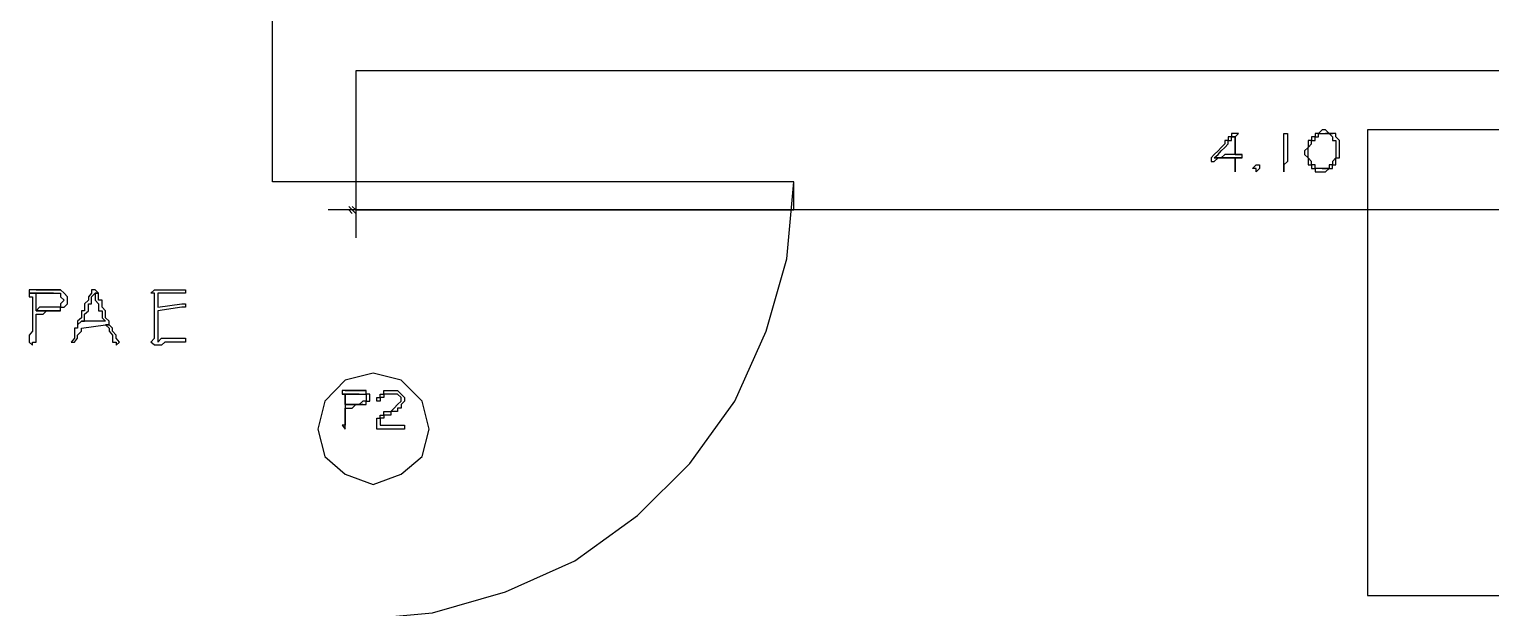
# Model space of a CAD drawing. Header units: millimetres. Extents: x -518.8 to -461.2, y 3.5 to 44.2.
# Drawn here: x -510.202 to -507.525, y 29.656 to 30.716 of the extents above; entities that cross this region are included whole.
import ezdxf

# ---------------------------------------------------------------- set-up
doc = ezdxf.new("R2010")
doc.units = ezdxf.units.MM
doc.header["$MEASUREMENT"] = 0
for name, color, linetype in [('10', 10, 'Continuous'), ('16', 16, 'Continuous'), ('3', 3, 'Continuous'), ('6', 6, 'Continuous'), ('MYSOLIDS', 7, 'Continuous')]:
    doc.layers.add(name, color=color, linetype=linetype)

msp = doc.modelspace()

# ---------------------------------------------------------------- linework, layer by layer
at = {"layer": '10'}
for points in [[(-509.7564, 30.436), (-509.7564, 30.8368)], [(-505.4978, 30.6398), (-509.6038, 30.6398)], [(-509.6038, 30.6398), (-509.6038, 30.3849)], [(-509.6038, 30.3849), (-508.8015, 30.3849), (-508.8015, 30.436), (-509.6038, 30.436), (-509.6038, 30.436), (-509.7564, 30.436)]]:
    msp.add_lwpolyline(points, dxfattribs=at)
at = {"layer": '16'}
for points in [[(-509.6038, 30.5887), (-509.6038, 30.3338)], [(-505.4466, 30.3849), (-509.6549, 30.3849)], [(-509.6105, 30.3849), (-509.6166, 30.3909)], [(-509.6105, 30.3782), (-509.6166, 30.3849)], [(-509.6038, 30.3849), (-509.6105, 30.3909)], [(-509.6038, 30.3782), (-509.6105, 30.3849)]]:
    msp.add_lwpolyline(points, dxfattribs=at)
at = {"layer": '3'}
msp.add_lwpolyline([(-507.7511, 29.6782), (-507.2481, 29.6782), (-507.2481, 30.5315), (-507.7511, 30.5315), (-507.7511, 29.6782)], dxfattribs=at)
at = {"layer": '6'}
for points in [[(-509.6038, 29.6338), (-509.4639, 29.6466), (-509.3301, 29.6849), (-509.203, 29.7421), (-509.088, 29.8248), (-508.9925, 29.9203), (-508.9098, 30.0345), (-508.8527, 30.1624), (-508.8143, 30.2954), (-508.8015, 30.436)], [(-509.4699, 29.9834), (-509.4827, 30.0345), (-509.5211, 30.0729), (-509.5722, 30.0857), (-509.6233, 30.0729), (-509.6609, 30.0345), (-509.6737, 29.9834), (-509.6609, 29.933), (-509.6233, 29.9007), (-509.5722, 29.8819), (-509.5211, 29.9007), (-509.4827, 29.933), (-509.4699, 29.9834)]]:
    msp.add_lwpolyline(points, dxfattribs=at)
at = {"layer": 'MYSOLIDS'}
for points in [[(-508, 30.5188), (-508, 30.5188), (-508.006, 30.5188), (-508.006, 30.512), (-508.006, 30.512), (-508.0121, 30.512), (-508.0121, 30.506), (-508.0121, 30.506), (-508.0188, 30.4992), (-508.0188, 30.4992), (-508.0188, 30.4992), (-508.0248, 30.4932), (-508.0248, 30.4932), (-508.0248, 30.4932), (-508.0316, 30.4864), (-508.0316, 30.4864), (-508.0376, 30.4804), (-508.0376, 30.4804), (-508.0376, 30.4804), (-508.0376, 30.4804), (-508.0376, 30.4736), (-508.0376, 30.4736), (-508.0316, 30.4736), (-508.0316, 30.4736), (-508.0316, 30.4736), (-508.0248, 30.4804), (-508.0248, 30.4804), (-508.0188, 30.4804), (-508.0188, 30.4804), (-508.0121, 30.4804), (-508.0121, 30.4804), (-508.006, 30.4804), (-508.006, 30.4804), (-508, 30.4804), (-507.9933, 30.4804), (-507.9933, 30.4804), (-507.9933, 30.4804), (-507.9872, 30.4804), (-507.9872, 30.4804), (-507.9805, 30.4804), (-508.0316, 30.4804), (-508.0316, 30.4804), (-508.0248, 30.4864), (-508.0248, 30.4864), (-508.0188, 30.4932), (-508.0188, 30.4932), (-508.0188, 30.4932), (-508.0121, 30.4992), (-508.0121, 30.4992), (-508.0121, 30.4992), (-508.006, 30.506), (-508.006, 30.506), (-508.006, 30.512), (-508, 30.512), (-508, 30.512), (-508, 30.5188), (-507.9933, 30.5188), (-508, 30.5188), (-508, 30.5188)], [(-507.9933, 30.5248), (-507.9933, 30.5248), (-507.9933, 30.5248), (-508, 30.5248), (-508, 30.5188), (-507.9933, 30.5188), (-507.9933, 30.5188), (-507.9933, 30.512), (-507.9933, 30.512), (-507.9933, 30.506), (-507.9933, 30.506), (-507.9933, 30.506), (-507.9933, 30.4992), (-507.9933, 30.4992), (-507.9933, 30.4932), (-507.9933, 30.4864), (-507.9933, 30.4864), (-508, 30.4864), (-508, 30.4864), (-508.006, 30.4864), (-508.006, 30.4864), (-508.0121, 30.4864), (-508.0121, 30.4864), (-508.0121, 30.4864), (-508.0188, 30.4804), (-508.0188, 30.4804), (-508.0248, 30.4804), (-508.0248, 30.4804), (-508.0316, 30.4804), (-507.9805, 30.4804), (-507.9805, 30.4804), (-507.9805, 30.4864), (-507.9805, 30.4864), (-507.9933, 30.4864), (-507.9933, 30.4932), (-507.9933, 30.4932), (-507.9933, 30.4932), (-507.9933, 30.4992), (-507.9933, 30.4992), (-507.9933, 30.506), (-507.9933, 30.506), (-507.9933, 30.512), (-507.9933, 30.5188), (-507.9933, 30.5188), (-507.9872, 30.5248), (-507.9872, 30.5248), (-507.9933, 30.5248), (-507.9933, 30.5248), (-507.9933, 30.5248)], [(-507.9045, 30.4609), (-507.9045, 30.4609), (-507.9045, 30.4676), (-507.9045, 30.4676), (-507.9045, 30.4676), (-507.9045, 30.4736), (-507.9045, 30.4804), (-507.9045, 30.4804), (-507.9045, 30.4864), (-507.9045, 30.4864), (-507.9045, 30.4932), (-507.9045, 30.4932), (-507.9045, 30.4992), (-507.9045, 30.4992), (-507.9045, 30.506), (-507.9045, 30.506), (-507.9045, 30.512), (-507.9045, 30.512), (-507.9045, 30.5188), (-507.9045, 30.5188), (-507.9045, 30.5248), (-507.9045, 30.5248), (-507.9045, 30.5248), (-507.9045, 30.5248), (-507.9045, 30.5248), (-507.9045, 30.5248), (-507.8978, 30.5248), (-507.8978, 30.5248), (-507.8978, 30.5248), (-507.8978, 30.5188), (-507.8978, 30.5188), (-507.8978, 30.512), (-507.8978, 30.512), (-507.8978, 30.506), (-507.8978, 30.506), (-507.8978, 30.4992), (-507.8978, 30.4992), (-507.8978, 30.4932), (-507.8978, 30.4932), (-507.8978, 30.4864), (-507.8978, 30.4864), (-507.8978, 30.4804), (-507.8978, 30.4804), (-507.8978, 30.4736), (-507.8978, 30.4736), (-507.9045, 30.4676), (-507.9045, 30.4676), (-507.9045, 30.4609), (-507.9045, 30.4609), (-507.9045, 30.4609), (-507.9045, 30.4609), (-507.9045, 30.4609), (-507.9045, 30.4548), (-507.9045, 30.4548), (-507.9045, 30.4609), (-507.9045, 30.4609), (-507.9045, 30.4609), (-507.9045, 30.4609), (-507.9045, 30.4609), (-507.9045, 30.4609), (-507.9045, 30.4609)], [(-507.8278, 30.5315), (-507.8339, 30.5315), (-507.8339, 30.5315), (-507.8406, 30.5248), (-507.8406, 30.5248), (-507.8466, 30.5248), (-507.8466, 30.5248), (-507.8466, 30.5188), (-507.8534, 30.5188), (-507.8534, 30.5188), (-507.8534, 30.512), (-507.8594, 30.512), (-507.8594, 30.512), (-507.8594, 30.506), (-507.8594, 30.506), (-507.8594, 30.4992), (-507.8594, 30.4992), (-507.8662, 30.4932), (-507.8662, 30.4932), (-507.8662, 30.4864), (-507.8662, 30.4864), (-507.8662, 30.4864), (-507.8594, 30.4804), (-507.8594, 30.4804), (-507.8594, 30.4736), (-507.8594, 30.4736), (-507.8594, 30.4676), (-507.8594, 30.4676), (-507.8534, 30.4676), (-507.8534, 30.4609), (-507.8534, 30.4609), (-507.8466, 30.4609), (-507.8466, 30.4609), (-507.8466, 30.4548), (-507.8406, 30.4548), (-507.8406, 30.4548), (-507.8339, 30.4548), (-507.8339, 30.4548), (-507.8278, 30.4548), (-507.8278, 30.4548), (-507.8211, 30.4609), (-507.8211, 30.4609), (-507.8339, 30.4609), (-507.8339, 30.4609), (-507.8406, 30.4609), (-507.8406, 30.4609), (-507.8466, 30.4609), (-507.8466, 30.4676), (-507.8466, 30.4676), (-507.8534, 30.4676), (-507.8534, 30.4736), (-507.8534, 30.4736), (-507.8534, 30.4736), (-507.8594, 30.4804), (-507.8594, 30.4804), (-507.8594, 30.4864), (-507.8594, 30.4864), (-507.8594, 30.4932), (-507.8594, 30.4932), (-507.8594, 30.4992), (-507.8594, 30.4992), (-507.8534, 30.506), (-507.8534, 30.506), (-507.8534, 30.512), (-507.8534, 30.512), (-507.8534, 30.512), (-507.8466, 30.512), (-507.8466, 30.5188), (-507.8466, 30.5188), (-507.8406, 30.5188), (-507.8406, 30.5248), (-507.8339, 30.5248), (-507.8339, 30.5248), (-507.8278, 30.5248), (-507.8151, 30.5248), (-507.8151, 30.5248), (-507.8211, 30.5248), (-507.8211, 30.5248), (-507.8278, 30.5315), (-507.8278, 30.5315), (-507.8278, 30.5315)], [(-507.8151, 30.5248), (-507.8278, 30.5248), (-507.8278, 30.5248), (-507.8211, 30.5248), (-507.8211, 30.5248), (-507.8151, 30.5188), (-507.8151, 30.5188), (-507.8151, 30.5188), (-507.8151, 30.512), (-507.809, 30.512), (-507.809, 30.512), (-507.809, 30.506), (-507.809, 30.506), (-507.809, 30.4992), (-507.809, 30.4992), (-507.809, 30.4992), (-507.809, 30.4932), (-507.809, 30.4932), (-507.809, 30.4864), (-507.809, 30.4864), (-507.809, 30.4864), (-507.809, 30.4804), (-507.809, 30.4804), (-507.8151, 30.4736), (-507.8151, 30.4736), (-507.8151, 30.4676), (-507.8211, 30.4676), (-507.8211, 30.4676), (-507.8211, 30.4609), (-507.8278, 30.4609), (-507.8278, 30.4609), (-507.8339, 30.4609), (-507.8339, 30.4609), (-507.8211, 30.4609), (-507.8211, 30.4609), (-507.8151, 30.4609), (-507.8151, 30.4676), (-507.809, 30.4676), (-507.809, 30.4676), (-507.809, 30.4736), (-507.809, 30.4736), (-507.809, 30.4804), (-507.8023, 30.4804), (-507.8023, 30.4864), (-507.8023, 30.4864), (-507.8023, 30.4932), (-507.8023, 30.4932), (-507.8023, 30.4992), (-507.8023, 30.4992), (-507.8023, 30.506), (-507.8023, 30.506), (-507.8023, 30.512), (-507.8023, 30.512), (-507.809, 30.5188), (-507.809, 30.5188), (-507.809, 30.5188), (-507.809, 30.5188), (-507.809, 30.5248), (-507.8151, 30.5248), (-507.8151, 30.5248)], [(-507.9805, 30.4864), (-507.9805, 30.4864), (-507.9872, 30.4864), (-507.9933, 30.4864), (-507.9933, 30.4864), (-507.9805, 30.4864), (-507.9805, 30.4864), (-507.9805, 30.4864), (-507.9805, 30.4864)], [(-507.9933, 30.4804), (-507.9933, 30.4804), (-507.9933, 30.4804), (-507.9933, 30.4736), (-507.9933, 30.4736), (-507.9933, 30.4676), (-507.9933, 30.4609), (-507.9933, 30.4609), (-507.9933, 30.4548), (-507.9933, 30.4548), (-507.9933, 30.4548), (-507.9933, 30.4548), (-507.9933, 30.4609), (-507.9933, 30.4609), (-507.9933, 30.4609), (-507.9933, 30.4609), (-507.9933, 30.4676), (-507.9933, 30.4736), (-507.9933, 30.4736), (-507.9933, 30.4804), (-507.9933, 30.4804), (-507.9933, 30.4804)], [(-507.9549, 30.4548), (-507.9549, 30.4609), (-507.9549, 30.4609), (-507.9617, 30.4609), (-507.9617, 30.4609), (-507.9617, 30.4609), (-507.9549, 30.4676), (-507.9549, 30.4676), (-507.9549, 30.4676), (-507.9489, 30.4676), (-507.9489, 30.4676), (-507.9489, 30.4609), (-507.9489, 30.4609), (-507.9489, 30.4609), (-507.9489, 30.4609), (-507.9549, 30.4548), (-507.9549, 30.4548), (-507.9549, 30.4548), (-507.9549, 30.4548), (-507.9549, 30.4548)], [(-510.1963, 30.2383), (-510.1963, 30.2383), (-510.2023, 30.2383), (-510.2023, 30.2323), (-510.2023, 30.2323), (-510.1579, 30.2323), (-510.1579, 30.2323), (-510.1511, 30.2323), (-510.1511, 30.2323), (-510.1451, 30.2323), (-510.1451, 30.2255), (-510.1451, 30.2255), (-510.1384, 30.2195), (-510.1384, 30.2195), (-510.1451, 30.2127), (-510.1451, 30.2127), (-510.1451, 30.2067), (-510.1511, 30.2067), (-510.1511, 30.2067), (-510.1579, 30.2067), (-510.1579, 30.2067), (-510.1639, 30.2067), (-510.1707, 30.2067), (-510.1767, 30.2067), (-510.1767, 30.2067), (-510.1835, 30.2067), (-510.1895, 30.2), (-510.1451, 30.2), (-510.1451, 30.2067), (-510.1384, 30.2067), (-510.1384, 30.2067), (-510.1324, 30.2127), (-510.1324, 30.2195), (-510.1324, 30.2195), (-510.1324, 30.2255), (-510.1324, 30.2255), (-510.1384, 30.2323), (-510.1384, 30.2323), (-510.1451, 30.2383), (-510.1895, 30.2383), (-510.1963, 30.2383), (-510.1963, 30.2383), (-510.1963, 30.2383)], [(-510.2023, 30.2323), (-510.2023, 30.2323), (-510.2023, 30.2255), (-510.1963, 30.2255), (-510.1963, 30.2195), (-510.1963, 30.2127), (-510.1963, 30.2127), (-510.1963, 30.2067), (-510.1963, 30.2), (-510.1963, 30.2), (-510.1963, 30.1939), (-510.1963, 30.1872), (-510.1963, 30.1812), (-510.1963, 30.1812), (-510.1963, 30.1744), (-510.1963, 30.1684), (-510.1963, 30.1624), (-510.1963, 30.1624), (-510.2023, 30.1556), (-510.2023, 30.1496), (-510.2023, 30.1496), (-510.2023, 30.1428), (-510.1963, 30.1368), (-510.1963, 30.1368), (-510.1963, 30.1368), (-510.1963, 30.1428), (-510.1895, 30.1428), (-510.1895, 30.1496), (-510.1895, 30.1556), (-510.1895, 30.1624), (-510.1895, 30.1624), (-510.1895, 30.1684), (-510.1895, 30.1744), (-510.1895, 30.1744), (-510.1895, 30.1812), (-510.1895, 30.1872), (-510.1895, 30.1872), (-510.1895, 30.1939), (-510.1895, 30.1939), (-510.1895, 30.1939), (-510.1895, 30.1939), (-510.1835, 30.1939), (-510.1767, 30.1939), (-510.1707, 30.2), (-510.1639, 30.2), (-510.1639, 30.2), (-510.1579, 30.2), (-510.1511, 30.2), (-510.1511, 30.2), (-510.1451, 30.2), (-510.1895, 30.2), (-510.1895, 30.2067), (-510.1895, 30.2127), (-510.1895, 30.2127), (-510.1895, 30.2195), (-510.1895, 30.2195), (-510.1895, 30.2255), (-510.1895, 30.2323), (-510.1895, 30.2323), (-510.1835, 30.2323), (-510.1767, 30.2323), (-510.1767, 30.2323), (-510.1767, 30.2323), (-510.1707, 30.2323), (-510.1639, 30.2323), (-510.1579, 30.2323), (-510.2023, 30.2323), (-510.2023, 30.2323)], [(-510.1639, 30.2383), (-510.1639, 30.2383), (-510.1707, 30.2383), (-510.1767, 30.2383), (-510.1767, 30.2383), (-510.1835, 30.2383), (-510.1895, 30.2383), (-510.1895, 30.2383), (-510.1451, 30.2383), (-510.1451, 30.2383), (-510.1511, 30.2383), (-510.1579, 30.2383), (-510.1639, 30.2383), (-510.1639, 30.2383)], [(-510.0752, 30.2323), (-510.0812, 30.2323), (-510.0812, 30.2255), (-510.0812, 30.2255), (-510.0812, 30.2195), (-510.0752, 30.2127), (-510.0752, 30.2127), (-510.0752, 30.2067), (-510.0752, 30.2), (-510.0684, 30.2), (-510.0684, 30.1939), (-510.0684, 30.1872), (-510.0684, 30.1872), (-510.0624, 30.1812), (-510.1068, 30.1812), (-510.1136, 30.1744), (-510.1136, 30.1744), (-510.1136, 30.1684), (-510.1196, 30.1684), (-510.1196, 30.1624), (-510.1196, 30.1624), (-510.1196, 30.1556), (-510.1196, 30.1496), (-510.1256, 30.1428), (-510.1256, 30.1428), (-510.1196, 30.1428), (-510.1196, 30.1428), (-510.1196, 30.1428), (-510.1196, 30.1428), (-510.1136, 30.1496), (-510.1136, 30.1556), (-510.1136, 30.1556), (-510.1136, 30.1556), (-510.1068, 30.1624), (-510.1068, 30.1684), (-510.1068, 30.1684), (-510.0624, 30.1744), (-510.0557, 30.1744), (-510.0557, 30.1812), (-510.0557, 30.1812), (-510.0624, 30.1872), (-510.0624, 30.1939), (-510.0624, 30.1939), (-510.0624, 30.2), (-510.0684, 30.2067), (-510.0684, 30.2067), (-510.0684, 30.2127), (-510.0684, 30.2127), (-510.0684, 30.2195), (-510.0752, 30.2195), (-510.0752, 30.2255), (-510.0752, 30.2255), (-510.0752, 30.2323), (-510.0752, 30.2323)], [(-510.0812, 30.2383), (-510.0812, 30.2383), (-510.088, 30.2383), (-510.088, 30.2383), (-510.088, 30.2323), (-510.088, 30.2323), (-510.094, 30.2255), (-510.094, 30.2195), (-510.1008, 30.2127), (-510.1008, 30.2067), (-510.1008, 30.2), (-510.1068, 30.2), (-510.1068, 30.1939), (-510.1068, 30.1939), (-510.1068, 30.1872), (-510.1136, 30.1812), (-510.1136, 30.1744), (-510.1068, 30.1812), (-510.1008, 30.1812), (-510.1008, 30.1872), (-510.1008, 30.1872), (-510.1008, 30.1939), (-510.094, 30.2), (-510.094, 30.2), (-510.094, 30.2), (-510.094, 30.2067), (-510.094, 30.2127), (-510.088, 30.2127), (-510.088, 30.2195), (-510.088, 30.2255), (-510.0812, 30.2323), (-510.0752, 30.2323), (-510.0812, 30.2383), (-510.0812, 30.2383), (-510.0812, 30.2383), (-510.0812, 30.2383)], [(-509.9669, 30.2067), (-509.9226, 30.2127), (-509.9226, 30.2127), (-509.9158, 30.2127), (-509.9158, 30.2127), (-509.9158, 30.2067), (-509.9158, 30.2067), (-509.9158, 30.2067), (-509.9158, 30.2067), (-509.9226, 30.2067), (-509.9226, 30.2067), (-509.9669, 30.2), (-509.9669, 30.2), (-509.9669, 30.2), (-509.9669, 30.1939), (-509.9669, 30.1939), (-509.9669, 30.1872), (-509.9669, 30.1872), (-509.9669, 30.1812), (-509.9669, 30.1744), (-509.9669, 30.1744), (-509.9669, 30.1684), (-509.9669, 30.1684), (-509.9669, 30.1624), (-509.9669, 30.1556), (-509.9669, 30.1496), (-509.9669, 30.1496), (-509.9669, 30.1428), (-509.9669, 30.1428), (-509.9602, 30.1496), (-509.9542, 30.1496), (-509.9474, 30.1496), (-509.9474, 30.1496), (-509.9414, 30.1496), (-509.9414, 30.1496), (-509.9346, 30.1496), (-509.9286, 30.1496), (-509.9226, 30.1496), (-509.9226, 30.1496), (-509.9158, 30.1496), (-509.9158, 30.1496), (-509.9158, 30.1496), (-509.9158, 30.1428), (-509.9158, 30.1428), (-509.9158, 30.1428), (-509.9226, 30.1428), (-509.9226, 30.1428), (-509.9286, 30.1428), (-509.9286, 30.1428), (-509.9346, 30.1428), (-509.9414, 30.1428), (-509.9474, 30.1428), (-509.9474, 30.1428), (-509.9542, 30.1428), (-509.9602, 30.1368), (-509.9669, 30.1368), (-509.9669, 30.1368), (-509.973, 30.1368), (-509.973, 30.1368), (-509.973, 30.1368), (-509.973, 30.1368), (-509.9797, 30.1428), (-509.9797, 30.1428), (-509.973, 30.1496), (-509.973, 30.1496), (-509.973, 30.1556), (-509.973, 30.1556), (-509.973, 30.1624), (-509.973, 30.1684), (-509.973, 30.1744), (-509.973, 30.1744), (-509.973, 30.1812), (-509.973, 30.1872), (-509.973, 30.1939), (-509.973, 30.1939), (-509.973, 30.2), (-509.973, 30.2067), (-509.973, 30.2067), (-509.973, 30.2127), (-509.973, 30.2195), (-509.973, 30.2195), (-509.973, 30.2255), (-509.973, 30.2323), (-509.9797, 30.2323), (-509.9797, 30.2323), (-509.973, 30.2383), (-509.973, 30.2383), (-509.973, 30.2383), (-509.9669, 30.2383), (-509.9669, 30.2383), (-509.9602, 30.2383), (-509.9542, 30.2383), (-509.9542, 30.2383), (-509.9474, 30.2383), (-509.9474, 30.2383), (-509.9414, 30.2383), (-509.9414, 30.2383), (-509.9346, 30.2383), (-509.9286, 30.2383), (-509.9226, 30.2383), (-509.9226, 30.2383), (-509.9158, 30.2383), (-509.9158, 30.2383), (-509.9158, 30.2383), (-509.9158, 30.2383), (-509.9158, 30.2383), (-509.9158, 30.2383), (-509.9158, 30.2323), (-509.9158, 30.2323), (-509.9158, 30.2323), (-509.9226, 30.2323), (-509.9286, 30.2323), (-509.9346, 30.2323), (-509.9414, 30.2323), (-509.9474, 30.2323), (-509.9542, 30.2323), (-509.9542, 30.2323), (-509.9602, 30.2323), (-509.9669, 30.2323), (-509.9669, 30.2323), (-509.9669, 30.2255), (-509.9669, 30.2195), (-509.9669, 30.2195), (-509.9669, 30.2127), (-509.9669, 30.2127), (-509.9669, 30.2067), (-509.9669, 30.2067), (-509.9669, 30.2067), (-509.9669, 30.2067)], [(-510.0557, 30.1744), (-510.0624, 30.1744), (-510.0624, 30.1744), (-510.0557, 30.1684), (-510.0557, 30.1624), (-510.0557, 30.1624), (-510.0496, 30.1556), (-510.0496, 30.1496), (-510.0496, 30.1428), (-510.0429, 30.1428), (-510.0429, 30.1368), (-510.0429, 30.1368), (-510.0369, 30.1428), (-510.0369, 30.1428), (-510.0369, 30.1428), (-510.0429, 30.1496), (-510.0429, 30.1556), (-510.0496, 30.1624), (-510.0496, 30.1684), (-510.0496, 30.1684), (-510.0557, 30.1744), (-510.0557, 30.1744)], [(-509.6233, 30.0541), (-509.6233, 30.0541), (-509.6233, 30.0541), (-509.6293, 30.0541), (-509.6293, 30.0473), (-509.5978, 30.0473), (-509.5978, 30.0473), (-509.591, 30.0473), (-509.591, 30.0473), (-509.591, 30.0473), (-509.585, 30.0473), (-509.585, 30.0473), (-509.585, 30.0413), (-509.585, 30.0413), (-509.585, 30.0413), (-509.585, 30.0345), (-509.591, 30.0345), (-509.591, 30.0345), (-509.591, 30.0345), (-509.5978, 30.0285), (-509.5978, 30.0285), (-509.6038, 30.0285), (-509.6038, 30.0285), (-509.6105, 30.0285), (-509.6105, 30.0285), (-509.6166, 30.0285), (-509.6233, 30.0285), (-509.591, 30.0285), (-509.585, 30.0285), (-509.585, 30.0285), (-509.585, 30.0345), (-509.5782, 30.0345), (-509.5782, 30.0413), (-509.5782, 30.0413), (-509.5782, 30.0413), (-509.5782, 30.0473), (-509.585, 30.0473), (-509.585, 30.0541), (-509.585, 30.0541), (-509.6233, 30.0541), (-509.6233, 30.0541), (-509.6233, 30.0541), (-509.6233, 30.0541)], [(-509.6293, 30.0473), (-509.6293, 30.0473), (-509.6233, 30.0473), (-509.6233, 30.0473), (-509.6233, 30.0413), (-509.6233, 30.0345), (-509.6233, 30.0345), (-509.6233, 30.0345), (-509.6233, 30.0285), (-509.6233, 30.0285), (-509.6233, 30.0218), (-509.6233, 30.0218), (-509.6233, 30.0157), (-509.6233, 30.009), (-509.6233, 30.009), (-509.6233, 30.003), (-509.6233, 30.003), (-509.6233, 29.9962), (-509.6233, 29.9962), (-509.6233, 29.9902), (-509.6233, 29.9902), (-509.6293, 29.9902), (-509.6233, 29.9834), (-509.6233, 29.9834), (-509.6233, 29.9834), (-509.6233, 29.9902), (-509.6233, 29.9902), (-509.6233, 29.9902), (-509.6233, 29.9962), (-509.6233, 29.9962), (-509.6233, 30.003), (-509.6233, 30.003), (-509.6233, 30.009), (-509.6233, 30.009), (-509.6233, 30.0157), (-509.6233, 30.0157), (-509.6233, 30.0218), (-509.6233, 30.0218), (-509.6233, 30.0218), (-509.6166, 30.0218), (-509.6166, 30.0218), (-509.6105, 30.0218), (-509.6105, 30.0218), (-509.6038, 30.0285), (-509.6038, 30.0285), (-509.5978, 30.0285), (-509.5978, 30.0285), (-509.591, 30.0285), (-509.591, 30.0285), (-509.591, 30.0285), (-509.6233, 30.0285), (-509.6233, 30.0285), (-509.6233, 30.0345), (-509.6233, 30.0345), (-509.6233, 30.0413), (-509.6233, 30.0413), (-509.6233, 30.0473), (-509.6233, 30.0473), (-509.6166, 30.0473), (-509.6166, 30.0473), (-509.6105, 30.0473), (-509.6105, 30.0473), (-509.6105, 30.0473), (-509.6038, 30.0473), (-509.6038, 30.0473), (-509.5978, 30.0473), (-509.6293, 30.0473), (-509.6293, 30.0473)], [(-509.5978, 30.0541), (-509.6038, 30.0541), (-509.6038, 30.0541), (-509.6105, 30.0541), (-509.6105, 30.0541), (-509.6166, 30.0541), (-509.6166, 30.0541), (-509.6233, 30.0541), (-509.585, 30.0541), (-509.591, 30.0541), (-509.591, 30.0541), (-509.5978, 30.0541), (-509.5978, 30.0541), (-509.5978, 30.0541)], [(-509.5594, 29.9902), (-509.5211, 29.9902), (-509.5151, 29.9902), (-509.5151, 29.9902), (-509.5151, 29.9902), (-509.5151, 29.9902), (-509.5151, 29.9834), (-509.5151, 29.9834), (-509.5211, 29.9834), (-509.5211, 29.9834), (-509.5594, 29.9834), (-509.5594, 29.9834), (-509.5594, 29.9834), (-509.5654, 29.9834), (-509.5654, 29.9834), (-509.5654, 29.9834), (-509.5654, 29.9834), (-509.5654, 29.9902), (-509.5654, 29.9902), (-509.5654, 29.9902), (-509.5654, 29.9962), (-509.5654, 29.9962), (-509.5654, 30.003), (-509.5654, 30.003), (-509.5594, 30.003), (-509.5594, 30.009), (-509.5594, 30.009), (-509.5527, 30.009), (-509.5527, 30.009), (-509.5527, 30.009), (-509.5527, 30.0157), (-509.5466, 30.0157), (-509.5399, 30.0157), (-509.5399, 30.0157), (-509.5339, 30.0218), (-509.5339, 30.0218), (-509.5339, 30.0218), (-509.5339, 30.0218), (-509.5278, 30.0285), (-509.5278, 30.0285), (-509.5278, 30.0285), (-509.5211, 30.0345), (-509.5211, 30.0345), (-509.5211, 30.0345), (-509.5211, 30.0413), (-509.5211, 30.0413), (-509.5278, 30.0473), (-509.5278, 30.0473), (-509.5278, 30.0473), (-509.5339, 30.0473), (-509.5339, 30.0473), (-509.5399, 30.0473), (-509.5399, 30.0473), (-509.5466, 30.0473), (-509.5466, 30.0473), (-509.5466, 30.0473), (-509.5527, 30.0473), (-509.5527, 30.0413), (-509.5527, 30.0413), (-509.5594, 30.0413), (-509.5594, 30.0413), (-509.5594, 30.0345), (-509.5594, 30.0345), (-509.5594, 30.0345), (-509.5654, 30.0345), (-509.5654, 30.0345), (-509.5654, 30.0345), (-509.5654, 30.0345), (-509.5654, 30.0413), (-509.5594, 30.0413), (-509.5594, 30.0413), (-509.5594, 30.0473), (-509.5594, 30.0473), (-509.5527, 30.0473), (-509.5527, 30.0541), (-509.5527, 30.0541), (-509.5466, 30.0541), (-509.5466, 30.0541), (-509.5399, 30.0541), (-509.5399, 30.0541), (-509.5399, 30.0541), (-509.5339, 30.0541), (-509.5339, 30.0541), (-509.5278, 30.0541), (-509.5278, 30.0541), (-509.5211, 30.0473), (-509.5211, 30.0473), (-509.5211, 30.0473), (-509.5211, 30.0473), (-509.5151, 30.0413), (-509.5151, 30.0413), (-509.5151, 30.0345), (-509.5151, 30.0345), (-509.5211, 30.0285), (-509.5211, 30.0285), (-509.5211, 30.0285), (-509.5211, 30.0218), (-509.5211, 30.0218), (-509.5278, 30.0218), (-509.5278, 30.0218), (-509.5278, 30.0157), (-509.5339, 30.0157), (-509.5339, 30.0157), (-509.5399, 30.0157), (-509.5399, 30.009), (-509.5466, 30.009), (-509.5466, 30.009), (-509.5527, 30.009), (-509.5527, 30.003), (-509.5527, 30.003), (-509.5594, 30.003), (-509.5594, 29.9962), (-509.5594, 29.9962), (-509.5594, 29.9902), (-509.5594, 29.9902), (-509.5594, 29.9902), (-509.5594, 29.9902), (-509.5594, 29.9902)]]:
    msp.add_lwpolyline(points, dxfattribs=at)

doc.saveas('drawing.dxf')
